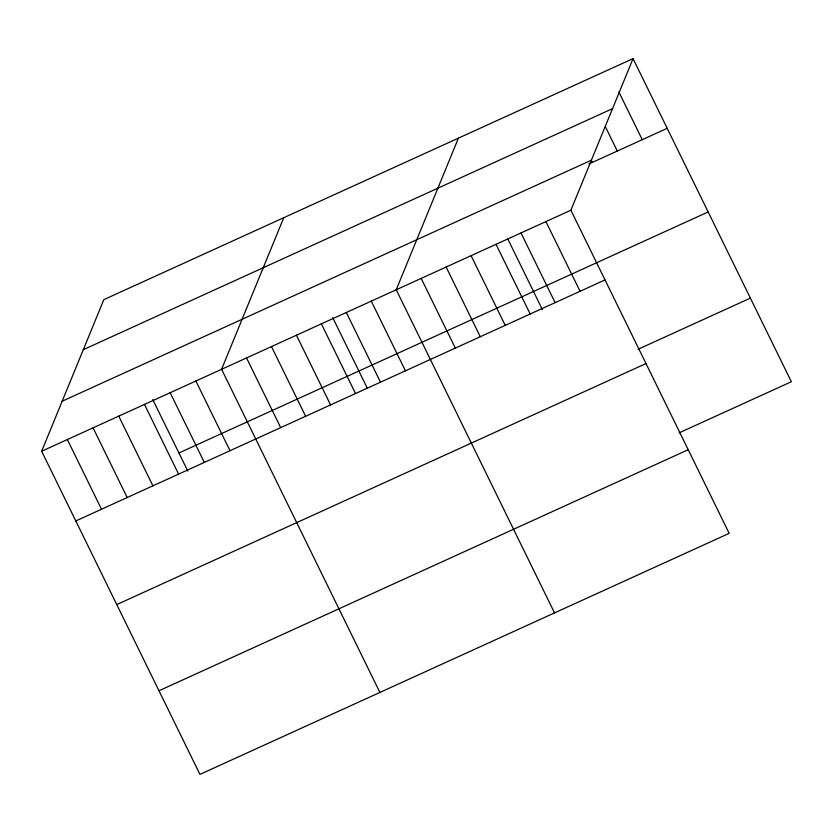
<?xml version="1.0" encoding="UTF-8"?>
<svg xmlns="http://www.w3.org/2000/svg" width="833" height="833" viewBox="0 0 833 833"><rect width="100%" height="100%" fill="white"/><g stroke="black" fill="none" stroke-linecap="round" stroke-linejoin="round"><path stroke-width="1.25" d="M633.049 58.612L570.876 210.228L729.177 533.349L199.951 774.388L41.65 451.257L103.823 299.651L633.049 58.612L791.35 381.743L679.082 432.879M283.761 217.694L221.588 369.3L379.89 692.431M458.41 138.153L396.227 289.759L554.528 612.89M83.31 349.673L612.536 108.644M62.163 401.225L591.399 160.196M588.941 163.955L667.191 128.313M41.65 451.257L570.876 210.228M178.939 452.975L708.165 211.946M75.793 520.948L605.018 279.919M638.109 349.246L750.377 298.11M116.766 604.581L645.991 363.552M158.978 690.755L688.204 449.726M618.909 92.047L642.243 139.673M605.341 126.647L617.295 151.044M591.211 160.082L592.346 162.404M545.927 221.588L580.07 291.29M520.979 232.948L555.122 302.65M507.911 239.217L542.408 309.626M496.031 244.308L530.173 314.01M471.082 255.679L505.225 325.37M446.134 267.039L480.277 336.74M421.186 278.399L455.328 348.1M371.279 301.13L405.432 370.82M346.33 312.49L380.483 382.191M332.7 317.592L367.207 388.032M321.382 323.85L355.524 393.551M296.433 335.21L330.576 404.911M271.485 346.58L305.628 416.271M246.537 357.94L280.679 427.641M195.88 381.014L230.023 450.705M170.171 392.718L204.324 462.419M152.762 399.548L187.831 471.114M144.473 404.421L178.616 474.123M118.765 416.136L152.908 485.826M93.057 427.839L127.21 497.54M67.358 439.543L101.501 509.244"/></g></svg>
